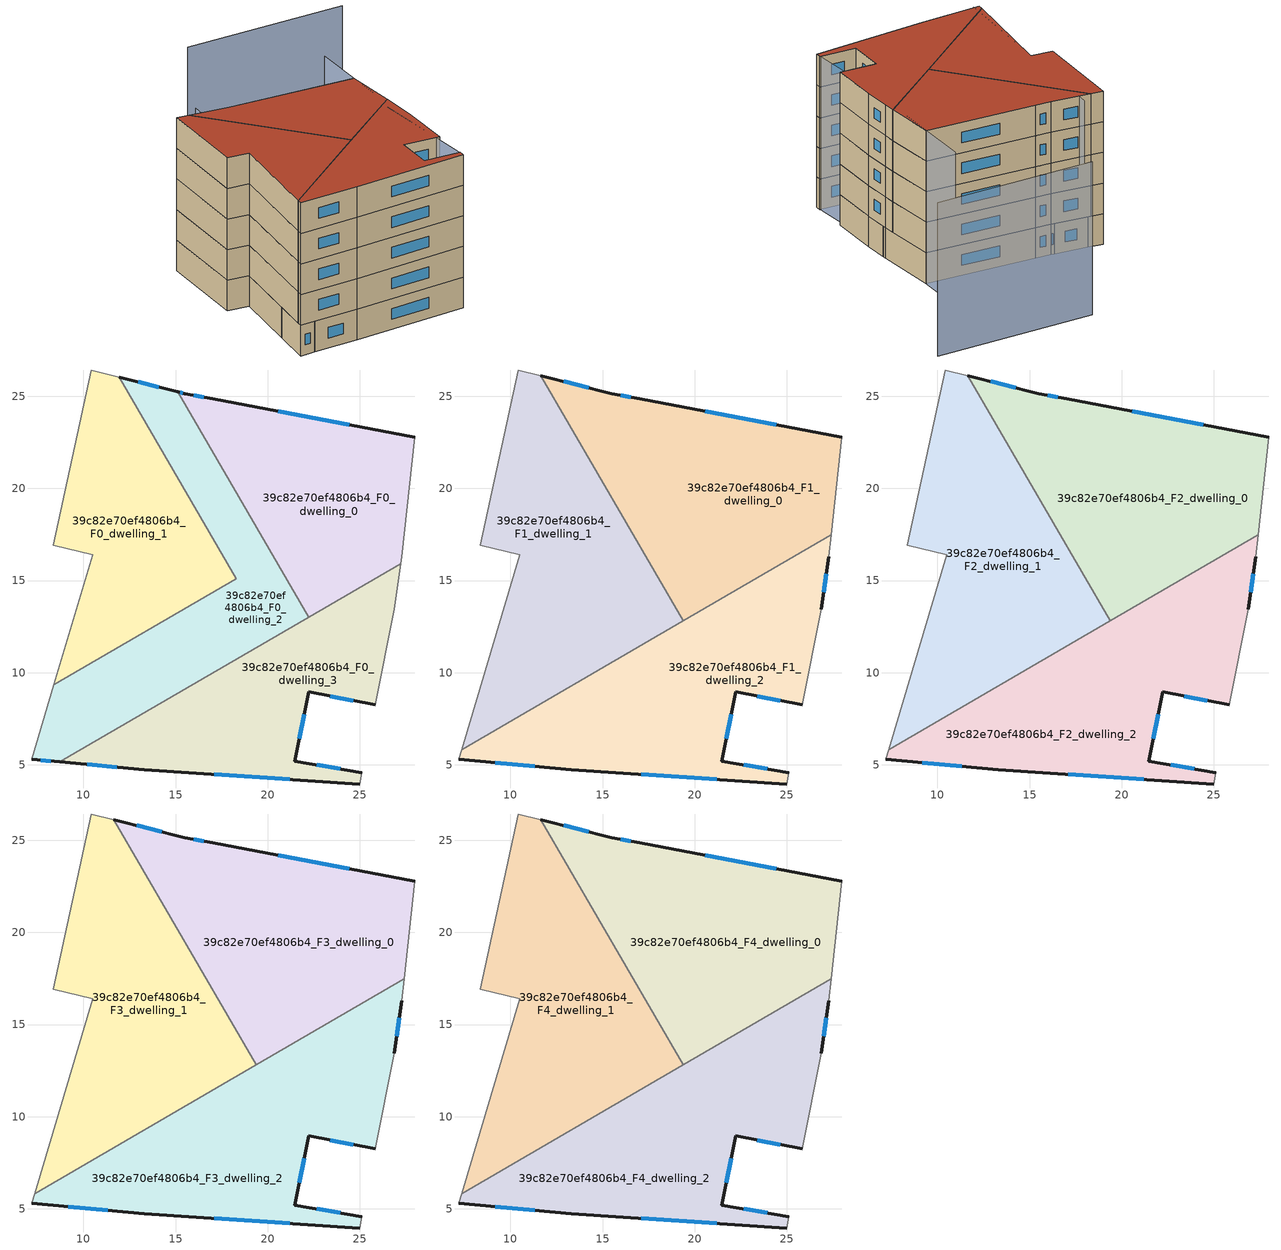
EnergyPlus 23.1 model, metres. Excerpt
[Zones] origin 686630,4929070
39c82e70ef4806b4_F0_dwelling_0
 floor ground (EU_floor_Construction): 27.97,22.76 27.28,16.29 27.22,15.91 22.23,13.01 15.13,25.24 15.51,25.14 17.01,24.86 z0
 wall outside (EU_wall_Construction): 27.97,22.76 17.01,24.86 15.51,25.14 15.13,25.24 z0:3
 wall adiabatic (EU_wall_Construction): 27.22,15.91 27.28,16.29 27.97,22.76 z0:3
 wall to 39c82e70ef4806b4_F0_dwelling_2 (EU_wall_Construction): 15.13,25.24 22.23,13.01 z0:3
 wall to 39c82e70ef4806b4_F0_dwelling_3 (EU_wall_Construction): 22.23,13.01 27.22,15.91 z0:3
 window (EU_Window_Construction): 15.38,25.17 15.25,25.21 / 16.52,24.96 15.99,25.05 / 24.41,23.45 20.57,24.18 z0.98:2.02
39c82e70ef4806b4_F0_dwelling_1
 floor ground (EU_floor_Construction): 11.94,26.04 18.3,15.09 8.4,9.34 10.49,16.4 8.36,16.9 10.44,26.42 z0
 wall adiabatic (EU_wall_Construction): 11.94,26.04 10.44,26.42 8.36,16.9 10.49,16.4 8.4,9.34 z0:3
 wall to 39c82e70ef4806b4_F0_dwelling_2 (EU_wall_Construction): 8.4,9.34 18.3,15.09 11.94,26.04 z0:3
39c82e70ef4806b4_F0_dwelling_2
 floor ground (EU_floor_Construction): 15.13,25.24 22.23,13.01 8.72,5.17 7.19,5.3 8.4,9.34 18.3,15.09 11.94,26.04 z0
 wall outside (EU_wall_Construction): 15.13,25.24 11.94,26.04 / 7.19,5.3 8.72,5.17 z0:3
 wall adiabatic (EU_wall_Construction): 8.4,9.34 7.19,5.3 z0:3
 wall to 39c82e70ef4806b4_F0_dwelling_3 (EU_wall_Construction): 8.72,5.17 22.23,13.01 z0:3
 window (EU_Window_Construction): 14.09,25.5 12.98,25.78 / 7.69,5.26 8.22,5.21 z0.98:2.02
39c82e70ef4806b4_F0_dwelling_3
 floor ground (EU_floor_Construction): 27.22,15.91 26.85,13.44 25.82,8.25 22.21,8.96 21.46,5.2 25.1,4.57 24.98,3.96 13.3,4.75 8.72,5.17 z0
 wall outside (EU_wall_Construction): 25.1,4.57 21.46,5.2 22.21,8.96 25.82,8.25 / 8.72,5.17 13.3,4.75 24.98,3.96 z0:3
 wall adiabatic (EU_wall_Construction): 24.98,3.96 25.1,4.57 / 25.82,8.25 26.85,13.44 27.22,15.91 z0:3
 window (EU_Window_Construction): 21.71,6.43 21.97,7.74 / 23.92,4.78 22.65,5 / 17.1,4.49 21.18,4.22 / 10.21,5.03 11.81,4.88 / 23.39,8.73 24.65,8.48 z0.98:2.02
39c82e70ef4806b4_F1_dwelling_0
 floor to 39c82e70ef4806b4_F0_dwelling_0 (EU_floor_Construction): 27.97,22.76 27.4,17.47 21.59,14.1 15.13,25.24 15.51,25.14 17.01,24.86 z3
 floor to 39c82e70ef4806b4_F0_dwelling_2 (EU_floor_Construction): 15.13,25.24 21.59,14.1 19.36,12.81 18.1,14.98 18.3,15.09 11.94,26.04 z3
 floor to 39c82e70ef4806b4_F0_dwelling_1 (EU_floor_Construction): 11.94,26.04 18.3,15.09 18.1,14.98 11.63,26.12 z3
 wall outside (EU_wall_Construction): 27.97,22.76 17.01,24.86 15.51,25.14 11.63,26.12 z3:6
 wall adiabatic (EU_wall_Construction): 27.4,17.47 27.97,22.76 z3:6
 wall to 39c82e70ef4806b4_F1_dwelling_1 (EU_wall_Construction): 11.63,26.12 19.36,12.81 z3:6
 wall to 39c82e70ef4806b4_F1_dwelling_2 (EU_wall_Construction): 19.36,12.81 27.4,17.47 z3:6
 window (EU_Window_Construction): 14.25,25.46 12.89,25.8 / 16.52,24.96 15.99,25.05 / 24.41,23.45 20.57,24.18 z3.98:5.02
39c82e70ef4806b4_F1_dwelling_1
 floor to 39c82e70ef4806b4_F0_dwelling_1 (EU_floor_Construction): 11.63,26.12 18.1,14.98 8.4,9.34 10.49,16.4 8.36,16.9 10.44,26.42 z3
 floor to 39c82e70ef4806b4_F0_dwelling_2 (EU_floor_Construction): 18.1,14.98 19.36,12.81 7.35,5.83 8.4,9.34 z3
 wall adiabatic (EU_wall_Construction): 11.63,26.12 10.44,26.42 8.36,16.9 10.49,16.4 7.35,5.83 z3:6
 wall to 39c82e70ef4806b4_F1_dwelling_2 (EU_wall_Construction): 7.35,5.83 19.36,12.81 z3:6
39c82e70ef4806b4_F1_dwelling_2
 floor to 39c82e70ef4806b4_F0_dwelling_2 (EU_floor_Construction): 21.59,14.1 22.23,13.01 8.72,5.17 7.19,5.3 7.35,5.83 z3
 floor to 39c82e70ef4806b4_F0_dwelling_3 (EU_floor_Construction): 27.22,15.91 26.85,13.44 25.82,8.25 22.21,8.96 21.46,5.2 25.1,4.57 24.98,3.96 13.3,4.75 8.72,5.17 z3
 floor to 39c82e70ef4806b4_F0_dwelling_0 (EU_floor_Construction): 27.4,17.47 27.28,16.29 27.22,15.91 22.23,13.01 21.59,14.1 z3
 wall outside (EU_wall_Construction): 25.1,4.57 21.46,5.2 22.21,8.96 25.82,8.25 / 7.19,5.3 13.3,4.75 24.98,3.96 / 26.85,13.44 27.28,16.29 z3:6
 wall adiabatic (EU_wall_Construction): 24.98,3.96 25.1,4.57 / 7.35,5.83 7.19,5.3 / 27.28,16.29 27.4,17.47 / 25.82,8.25 26.85,13.44 z3:6
 window (EU_Window_Construction): 23.39,8.73 24.65,8.48 / 21.71,6.43 21.97,7.74 / 23.92,4.78 22.65,5 / 17.1,4.49 21.18,4.22 / 9.18,5.12 11.31,4.93 / 26.99,14.37 27.14,15.37 z3.98:5.02
39c82e70ef4806b4_F2_dwelling_0
 floor to 39c82e70ef4806b4_F1_dwelling_0 (EU_floor_Construction): 27.97,22.76 27.4,17.47 19.36,12.81 11.63,26.12 15.51,25.14 17.01,24.86 z6
 wall outside (EU_wall_Construction): 27.97,22.76 17.01,24.86 15.51,25.14 11.63,26.12 z6:9
 wall adiabatic (EU_wall_Construction): 27.4,17.47 27.97,22.76 z6:9
 wall to 39c82e70ef4806b4_F2_dwelling_1 (EU_wall_Construction): 11.63,26.12 19.36,12.81 z6:9
 wall to 39c82e70ef4806b4_F2_dwelling_2 (EU_wall_Construction): 19.36,12.81 27.4,17.47 z6:9
 window (EU_Window_Construction): 14.25,25.46 12.89,25.8 / 16.52,24.96 15.99,25.05 / 24.41,23.45 20.57,24.18 z6.98:8.02
39c82e70ef4806b4_F2_dwelling_1
 floor to 39c82e70ef4806b4_F1_dwelling_1 (EU_floor_Construction): 11.63,26.12 19.36,12.81 7.35,5.83 10.49,16.4 8.36,16.9 10.44,26.42 z6
 wall adiabatic (EU_wall_Construction): 11.63,26.12 10.44,26.42 8.36,16.9 10.49,16.4 7.35,5.83 z6:9
 wall to 39c82e70ef4806b4_F2_dwelling_2 (EU_wall_Construction): 7.35,5.83 19.36,12.81 z6:9
39c82e70ef4806b4_F2_dwelling_2
 floor to 39c82e70ef4806b4_F1_dwelling_2 (EU_floor_Construction): 27.4,17.47 27.28,16.29 26.85,13.44 25.82,8.25 22.21,8.96 21.46,5.2 25.1,4.57 24.98,3.96 13.3,4.75 7.19,5.3 7.35,5.83 z6
 wall outside (EU_wall_Construction): 25.1,4.57 21.46,5.2 22.21,8.96 25.82,8.25 / 7.19,5.3 13.3,4.75 24.98,3.96 / 26.85,13.44 27.28,16.29 z6:9
 wall adiabatic (EU_wall_Construction): 24.98,3.96 25.1,4.57 / 7.35,5.83 7.19,5.3 / 27.28,16.29 27.4,17.47 / 25.82,8.25 26.85,13.44 z6:9
 window (EU_Window_Construction): 23.39,8.73 24.65,8.48 / 21.71,6.43 21.97,7.74 / 23.92,4.78 22.65,5 / 17.1,4.49 21.18,4.22 / 9.18,5.12 11.31,4.93 / 26.99,14.37 27.14,15.37 z6.98:8.02
39c82e70ef4806b4_F3_dwelling_0
 floor to 39c82e70ef4806b4_F2_dwelling_0 (EU_floor_Construction): 27.97,22.76 27.4,17.47 19.36,12.81 11.63,26.12 15.51,25.14 17.01,24.86 z9
 wall outside (EU_wall_Construction): 27.97,22.76 17.01,24.86 15.51,25.14 11.63,26.12 z9:12
 wall adiabatic (EU_wall_Construction): 27.4,17.47 27.97,22.76 z9:12
 wall to 39c82e70ef4806b4_F3_dwelling_1 (EU_wall_Construction): 11.63,26.12 19.36,12.81 z9:12
 wall to 39c82e70ef4806b4_F3_dwelling_2 (EU_wall_Construction): 19.36,12.81 27.4,17.47 z9:12
 window (EU_Window_Construction): 14.25,25.46 12.89,25.8 / 16.52,24.96 15.99,25.05 / 24.41,23.45 20.57,24.18 z9.98:11.02
39c82e70ef4806b4_F3_dwelling_1
 floor to 39c82e70ef4806b4_F2_dwelling_1 (EU_floor_Construction): 11.63,26.12 19.36,12.81 7.35,5.83 10.49,16.4 8.36,16.9 10.44,26.42 z9
 wall adiabatic (EU_wall_Construction): 11.63,26.12 10.44,26.42 8.36,16.9 10.49,16.4 7.35,5.83 z9:12
 wall to 39c82e70ef4806b4_F3_dwelling_2 (EU_wall_Construction): 7.35,5.83 19.36,12.81 z9:12
39c82e70ef4806b4_F3_dwelling_2
 floor to 39c82e70ef4806b4_F2_dwelling_2 (EU_floor_Construction): 27.4,17.47 27.28,16.29 26.85,13.44 25.82,8.25 22.21,8.96 21.46,5.2 25.1,4.57 24.98,3.96 13.3,4.75 7.19,5.3 7.35,5.83 z9
 wall outside (EU_wall_Construction): 25.1,4.57 21.46,5.2 22.21,8.96 25.82,8.25 / 7.19,5.3 13.3,4.75 24.98,3.96 / 26.85,13.44 27.28,16.29 z9:12
 wall adiabatic (EU_wall_Construction): 24.98,3.96 25.1,4.57 / 7.35,5.83 7.19,5.3 / 27.28,16.29 27.4,17.47 / 25.82,8.25 26.85,13.44 z9:12
 window (EU_Window_Construction): 23.39,8.73 24.65,8.48 / 21.71,6.43 21.97,7.74 / 23.92,4.78 22.65,5 / 17.1,4.49 21.18,4.22 / 9.18,5.12 11.31,4.93 / 26.99,14.37 27.14,15.37 z9.98:11.02
39c82e70ef4806b4_F4_dwelling_0
 floor to 39c82e70ef4806b4_F3_dwelling_0 (EU_floor_Construction): 27.97,22.76 27.4,17.47 19.36,12.81 11.63,26.12 15.51,25.14 17.01,24.86 z12
 wall outside (EU_wall_Construction): 27.97,22.76 17.01,24.86 15.51,25.14 11.63,26.12 z12:15
 wall adiabatic (EU_wall_Construction): 27.4,17.47 27.97,22.76 z12:15
 wall to 39c82e70ef4806b4_F4_dwelling_1 (EU_wall_Construction): 11.63,26.12 19.36,12.81 z12:15
 wall to 39c82e70ef4806b4_F4_dwelling_2 (EU_wall_Construction): 19.36,12.81 27.4,17.47 z12:15
 window (EU_Window_Construction): 14.25,25.46 12.89,25.8 / 16.52,24.96 15.99,25.05 / 24.41,23.45 20.57,24.18 z12.98:14.02
 roof outside (EU_roof_Construction): 27.4,17.47 27.97,22.76 17.01,24.86 15.51,25.14 11.63,26.12 19.36,12.81 z15
39c82e70ef4806b4_F4_dwelling_1
 floor to 39c82e70ef4806b4_F3_dwelling_1 (EU_floor_Construction): 11.63,26.12 19.36,12.81 7.35,5.83 10.49,16.4 8.36,16.9 10.44,26.42 z12
 wall adiabatic (EU_wall_Construction): 11.63,26.12 10.44,26.42 8.36,16.9 10.49,16.4 7.35,5.83 z12:15
 wall to 39c82e70ef4806b4_F4_dwelling_2 (EU_wall_Construction): 7.35,5.83 19.36,12.81 z12:15
 roof outside (EU_roof_Construction): 19.36,12.81 11.63,26.12 10.44,26.42 8.36,16.9 10.49,16.4 7.35,5.83 z15
39c82e70ef4806b4_F4_dwelling_2
 floor to 39c82e70ef4806b4_F3_dwelling_2 (EU_floor_Construction): 27.4,17.47 27.28,16.29 26.85,13.44 25.82,8.25 22.21,8.96 21.46,5.2 25.1,4.57 24.98,3.96 13.3,4.75 7.19,5.3 7.35,5.83 z12
 wall outside (EU_wall_Construction): 25.1,4.57 21.46,5.2 22.21,8.96 25.82,8.25 / 7.19,5.3 13.3,4.75 24.98,3.96 / 26.85,13.44 27.28,16.29 z12:15
 wall adiabatic (EU_wall_Construction): 24.98,3.96 25.1,4.57 / 7.35,5.83 7.19,5.3 / 27.28,16.29 27.4,17.47 / 25.82,8.25 26.85,13.44 z12:15
 window (EU_Window_Construction): 23.39,8.73 24.65,8.48 / 21.71,6.43 21.97,7.74 / 23.92,4.78 22.65,5 / 17.1,4.49 21.18,4.22 / 9.18,5.12 11.31,4.93 / 26.99,14.37 27.14,15.37 z12.98:14.02
 roof outside (EU_roof_Construction): 25.1,4.57 21.46,5.2 22.21,8.96 25.82,8.25 26.85,13.44 27.28,16.29 27.4,17.47 7.35,5.83 7.19,5.3 13.3,4.75 24.98,3.96 z15
shading: 13.04,26.9 7.77,5.17 / 37.11,35.37 20.88,37.37 / 24.98,3.96 26.28,16.07 / 26.73,16.3 28.99,28.04 z0:15
[Building]
EU S2 Campaign: North Axis=0; Terrain=City; Solar Distribution=FullExterior
[Site:Location]
Bologna: Latitude=44.5; Longitude=11.25; Time Zone=1; Elevation=37
[SizingPeriod:WeatherFileDays]
AnnualSizingPeriod: Begin Month=1; Begin Day of Month=1; End Month=12; End Day of Month=31; Day of Week for Start Day=Monday; Use Weather File Daylight Saving Period=No; Use Weather File Rain and Snow Indicators=No
[MATERIAL]
EU_InternalMass_Material: Roughness=MediumRough; Thickness=0.1; Conductivity=1; Density=1800; Specific Heat=900; Thermal Absorptance=0.9; Solar Absorptance=0.7; Visible Absorptance=0.7
[MATERIAL:NOMASS] Roughness=MediumRough; Thermal Absorptance=0.9; Solar Absorptance=0.7; Visible Absorptance=0.7
Name | Thermal Resistance
EU_wall_NoMass | 0.905828
EU_roof_NoMass | 0.37593
EU_floor_NoMass | 0.67114
[WINDOWMATERIAL:SIMPLEGLAZINGSYSTEM]
EU_Window_SimpleGlazing: UFactor=4.52486; Solar Heat Gain Coefficient=0.85; Visible Transmittance=0.85
[CONSTRUCTION]
EU_wall_Construction: EU_wall_NoMass
EU_roof_Construction: EU_roof_NoMass
EU_floor_Construction: EU_floor_NoMass
EU_InternalMass_Construction: EU_InternalMass_Material
EU_Window_Construction: EU_Window_SimpleGlazing
[ZONE] Type=1; Multiplier=1; Ceiling Height=autocalculate; Floor Area=autocalculate; Part of Total Floor Area=Yes
Name | Volume
39c82e70ef4806b4_F0_dwelling_0 | 257.18
39c82e70ef4806b4_F1_dwelling_0; 39c82e70ef4806b4_F2_dwelling_0; 39c82e70ef4806b4_F3_dwelling_0; 39c82e70ef4806b4_F4_dwelling_0 | 342.919
39c82e70ef4806b4_F0_dwelling_1 | 257.152
39c82e70ef4806b4_F1_dwelling_1; 39c82e70ef4806b4_F2_dwelling_1; 39c82e70ef4806b4_F3_dwelling_1; 39c82e70ef4806b4_F4_dwelling_1 | 342.89
39c82e70ef4806b4_F0_dwelling_2 | 257.175
39c82e70ef4806b4_F1_dwelling_2; 39c82e70ef4806b4_F2_dwelling_2; 39c82e70ef4806b4_F3_dwelling_2; 39c82e70ef4806b4_F4_dwelling_2 | 342.91
39c82e70ef4806b4_F0_dwelling_3 | 257.213
[INTERNALMASS] Construction=EU_InternalMass_Construction
Name | Zone or ZoneList | Surface Area
39c82e70ef4806b4_F0_dwelling_0_EU_InternalMass | 39c82e70ef4806b4_F0_dwelling_0 | 85.7265
39c82e70ef4806b4_F0_dwelling_1_EU_InternalMass | 39c82e70ef4806b4_F0_dwelling_1 | 85.718
39c82e70ef4806b4_F0_dwelling_2_EU_InternalMass | 39c82e70ef4806b4_F0_dwelling_2 | 85.7252
39c82e70ef4806b4_F0_dwelling_3_EU_InternalMass | 39c82e70ef4806b4_F0_dwelling_3 | 85.738
39c82e70ef4806b4_F1_dwelling_0_EU_InternalMass | 39c82e70ef4806b4_F1_dwelling_0 | 114.303
39c82e70ef4806b4_F1_dwelling_1_EU_InternalMass | 39c82e70ef4806b4_F1_dwelling_1 | 114.298
39c82e70ef4806b4_F1_dwelling_2_EU_InternalMass | 39c82e70ef4806b4_F1_dwelling_2 | 114.304
39c82e70ef4806b4_F2_dwelling_0_EU_InternalMass | 39c82e70ef4806b4_F2_dwelling_0 | 114.303
39c82e70ef4806b4_F2_dwelling_1_EU_InternalMass | 39c82e70ef4806b4_F2_dwelling_1 | 114.298
39c82e70ef4806b4_F2_dwelling_2_EU_InternalMass | 39c82e70ef4806b4_F2_dwelling_2 | 114.304
39c82e70ef4806b4_F3_dwelling_0_EU_InternalMass | 39c82e70ef4806b4_F3_dwelling_0 | 114.303
39c82e70ef4806b4_F3_dwelling_1_EU_InternalMass | 39c82e70ef4806b4_F3_dwelling_1 | 114.298
39c82e70ef4806b4_F3_dwelling_2_EU_InternalMass | 39c82e70ef4806b4_F3_dwelling_2 | 114.304
39c82e70ef4806b4_F4_dwelling_0_EU_InternalMass | 39c82e70ef4806b4_F4_dwelling_0 | 114.303
39c82e70ef4806b4_F4_dwelling_1_EU_InternalMass | 39c82e70ef4806b4_F4_dwelling_1 | 114.298
39c82e70ef4806b4_F4_dwelling_2_EU_InternalMass | 39c82e70ef4806b4_F4_dwelling_2 | 114.304
[OTHEREQUIPMENT] Fuel Type=Electricity; Design Level Calculation Method=Watts/Area; Power per Zone Floor Area=1; Fraction Latent=0; Fraction Radiant=0; Fraction Lost=0; Carbon Dioxide Generation Rate=0; EndUse Subcategory=EU_Step8_InternalGains
Name | Zone or ZoneList or Space or SpaceList | Schedule
EU_Step8_InternalGain_39c82e70ef4806b4_F0_dwelling_0_f000 | 39c82e70ef4806b4_F0_dwelling_0 | EU_Step8_GainSchedule_39c82e70ef4806b4_F0_dwelling_0_f000
EU_Step8_InternalGain_39c82e70ef4806b4_F0_dwelling_1_f000 | 39c82e70ef4806b4_F0_dwelling_1 | EU_Step8_GainSchedule_39c82e70ef4806b4_F0_dwelling_1_f000
EU_Step8_InternalGain_39c82e70ef4806b4_F0_dwelling_2_f000 | 39c82e70ef4806b4_F0_dwelling_2 | EU_Step8_GainSchedule_39c82e70ef4806b4_F0_dwelling_2_f000
EU_Step8_InternalGain_39c82e70ef4806b4_F0_dwelling_3_f000 | 39c82e70ef4806b4_F0_dwelling_3 | EU_Step8_GainSchedule_39c82e70ef4806b4_F0_dwelling_3_f000
EU_Step8_InternalGain_39c82e70ef4806b4_F1_dwelling_0_f000 | 39c82e70ef4806b4_F1_dwelling_0 | EU_Step8_GainSchedule_39c82e70ef4806b4_F1_dwelling_0_f000
EU_Step8_InternalGain_39c82e70ef4806b4_F1_dwelling_1_f000 | 39c82e70ef4806b4_F1_dwelling_1 | EU_Step8_GainSchedule_39c82e70ef4806b4_F1_dwelling_1_f000
EU_Step8_InternalGain_39c82e70ef4806b4_F1_dwelling_2_f000 | 39c82e70ef4806b4_F1_dwelling_2 | EU_Step8_GainSchedule_39c82e70ef4806b4_F1_dwelling_2_f000
EU_Step8_InternalGain_39c82e70ef4806b4_F2_dwelling_0_f000 | 39c82e70ef4806b4_F2_dwelling_0 | EU_Step8_GainSchedule_39c82e70ef4806b4_F2_dwelling_0_f000
EU_Step8_InternalGain_39c82e70ef4806b4_F2_dwelling_1_f000 | 39c82e70ef4806b4_F2_dwelling_1 | EU_Step8_GainSchedule_39c82e70ef4806b4_F2_dwelling_1_f000
EU_Step8_InternalGain_39c82e70ef4806b4_F2_dwelling_2_f000 | 39c82e70ef4806b4_F2_dwelling_2 | EU_Step8_GainSchedule_39c82e70ef4806b4_F2_dwelling_2_f000
EU_Step8_InternalGain_39c82e70ef4806b4_F3_dwelling_0_f000 | 39c82e70ef4806b4_F3_dwelling_0 | EU_Step8_GainSchedule_39c82e70ef4806b4_F3_dwelling_0_f000
EU_Step8_InternalGain_39c82e70ef4806b4_F3_dwelling_1_f000 | 39c82e70ef4806b4_F3_dwelling_1 | EU_Step8_GainSchedule_39c82e70ef4806b4_F3_dwelling_1_f000
EU_Step8_InternalGain_39c82e70ef4806b4_F3_dwelling_2_f000 | 39c82e70ef4806b4_F3_dwelling_2 | EU_Step8_GainSchedule_39c82e70ef4806b4_F3_dwelling_2_f000
EU_Step8_InternalGain_39c82e70ef4806b4_F4_dwelling_0_f000 | 39c82e70ef4806b4_F4_dwelling_0 | EU_Step8_GainSchedule_39c82e70ef4806b4_F4_dwelling_0_f000
EU_Step8_InternalGain_39c82e70ef4806b4_F4_dwelling_1_f000 | 39c82e70ef4806b4_F4_dwelling_1 | EU_Step8_GainSchedule_39c82e70ef4806b4_F4_dwelling_1_f000
EU_Step8_InternalGain_39c82e70ef4806b4_F4_dwelling_2_f000 | 39c82e70ef4806b4_F4_dwelling_2 | EU_Step8_GainSchedule_39c82e70ef4806b4_F4_dwelling_2_f000
[ZONEVENTILATION:DESIGNFLOWRATE] Schedule=EU_AlwaysOn; Design Flow Rate Calculation Method=AirChanges/Hour; Air Changes per Hour=0.73129; Ventilation Type=Natural; Fan Pressure Rise=0; Fan Total Efficiency=1; Constant Term Coefficient=1; Temperature Term Coefficient=0; Velocity Term Coefficient=0; Velocity Squared Term Coefficient=0; Minimum Indoor Temperature=-100; Maximum Indoor Temperature=100; Delta Temperature=-100; Minimum Outdoor Temperature=-100; Maximum Outdoor Temperature=100; Maximum Wind Speed=40
Name | Zone or ZoneList or Space or SpaceList
EU_ConstantAir_39c82e70ef4806b4_F0_dwelling_0 | 39c82e70ef4806b4_F0_dwelling_0
EU_ConstantAir_39c82e70ef4806b4_F0_dwelling_1 | 39c82e70ef4806b4_F0_dwelling_1
EU_ConstantAir_39c82e70ef4806b4_F0_dwelling_2 | 39c82e70ef4806b4_F0_dwelling_2
EU_ConstantAir_39c82e70ef4806b4_F0_dwelling_3 | 39c82e70ef4806b4_F0_dwelling_3
EU_ConstantAir_39c82e70ef4806b4_F1_dwelling_0 | 39c82e70ef4806b4_F1_dwelling_0
EU_ConstantAir_39c82e70ef4806b4_F1_dwelling_1 | 39c82e70ef4806b4_F1_dwelling_1
EU_ConstantAir_39c82e70ef4806b4_F1_dwelling_2 | 39c82e70ef4806b4_F1_dwelling_2
EU_ConstantAir_39c82e70ef4806b4_F2_dwelling_0 | 39c82e70ef4806b4_F2_dwelling_0
EU_ConstantAir_39c82e70ef4806b4_F2_dwelling_1 | 39c82e70ef4806b4_F2_dwelling_1
EU_ConstantAir_39c82e70ef4806b4_F2_dwelling_2 | 39c82e70ef4806b4_F2_dwelling_2
EU_ConstantAir_39c82e70ef4806b4_F3_dwelling_0 | 39c82e70ef4806b4_F3_dwelling_0
EU_ConstantAir_39c82e70ef4806b4_F3_dwelling_1 | 39c82e70ef4806b4_F3_dwelling_1
EU_ConstantAir_39c82e70ef4806b4_F3_dwelling_2 | 39c82e70ef4806b4_F3_dwelling_2
EU_ConstantAir_39c82e70ef4806b4_F4_dwelling_0 | 39c82e70ef4806b4_F4_dwelling_0
EU_ConstantAir_39c82e70ef4806b4_F4_dwelling_1 | 39c82e70ef4806b4_F4_dwelling_1
EU_ConstantAir_39c82e70ef4806b4_F4_dwelling_2 | 39c82e70ef4806b4_F4_dwelling_2
[HVACTEMPLATE:THERMOSTAT] Constant Heating Setpoint=20; Constant Cooling Setpoint=50
EU_HeatOnly_39c82e70ef4806b4_F0_dwelling_0; EU_HeatOnly_39c82e70ef4806b4_F0_dwelling_1; EU_HeatOnly_39c82e70ef4806b4_F0_dwelling_2; EU_HeatOnly_39c82e70ef4806b4_F0_dwelling_3; EU_HeatOnly_39c82e70ef4806b4_F1_dwelling_0; EU_HeatOnly_39c82e70ef4806b4_F1_dwelling_1; EU_HeatOnly_39c82e70ef4806b4_F1_dwelling_2; EU_HeatOnly_39c82e70ef4806b4_F2_dwelling_0; EU_HeatOnly_39c82e70ef4806b4_F2_dwelling_1; EU_HeatOnly_39c82e70ef4806b4_F2_dwelling_2; EU_HeatOnly_39c82e70ef4806b4_F3_dwelling_0; EU_HeatOnly_39c82e70ef4806b4_F3_dwelling_1; EU_HeatOnly_39c82e70ef4806b4_F3_dwelling_2; EU_HeatOnly_39c82e70ef4806b4_F4_dwelling_0; EU_HeatOnly_39c82e70ef4806b4_F4_dwelling_1; EU_HeatOnly_39c82e70ef4806b4_F4_dwelling_2
[HVACTEMPLATE:ZONE:IDEALLOADSAIRSYSTEM] System Availability Schedule=EU_AlwaysOn; Maximum Heating Supply Air Temperature=50; Minimum Cooling Supply Air Temperature=13; Maximum Heating Supply Air Humidity Ratio=0.0156; Minimum Cooling Supply Air Humidity Ratio=0.0077; Heating Limit=NoLimit; Cooling Limit=NoLimit; Heating Availability Schedule=EU_AlwaysOn; Cooling Availability Schedule=EU_CoolingOff; Dehumidification Control Type=ConstantSensibleHeatRatio; Cooling Sensible Heat Ratio=0.7; Dehumidification Setpoint=60; Humidification Control Type=None; Humidification Setpoint=30; Outdoor Air Method=None; Outdoor Air Flow Rate per Person=0.00944; Outdoor Air Flow Rate per Zone Floor Area=0; Outdoor Air Flow Rate per Zone=0; Demand Controlled Ventilation Type=None; Outdoor Air Economizer Type=NoEconomizer; Heat Recovery Type=None; Sensible Heat Recovery Effectiveness=0.7; Latent Heat Recovery Effectiveness=0.65
Name | Template Thermostat
39c82e70ef4806b4_F0_dwelling_0 | EU_HeatOnly_39c82e70ef4806b4_F0_dwelling_0
39c82e70ef4806b4_F0_dwelling_1 | EU_HeatOnly_39c82e70ef4806b4_F0_dwelling_1
39c82e70ef4806b4_F0_dwelling_2 | EU_HeatOnly_39c82e70ef4806b4_F0_dwelling_2
39c82e70ef4806b4_F0_dwelling_3 | EU_HeatOnly_39c82e70ef4806b4_F0_dwelling_3
39c82e70ef4806b4_F1_dwelling_0 | EU_HeatOnly_39c82e70ef4806b4_F1_dwelling_0
39c82e70ef4806b4_F1_dwelling_1 | EU_HeatOnly_39c82e70ef4806b4_F1_dwelling_1
39c82e70ef4806b4_F1_dwelling_2 | EU_HeatOnly_39c82e70ef4806b4_F1_dwelling_2
39c82e70ef4806b4_F2_dwelling_0 | EU_HeatOnly_39c82e70ef4806b4_F2_dwelling_0
39c82e70ef4806b4_F2_dwelling_1 | EU_HeatOnly_39c82e70ef4806b4_F2_dwelling_1
39c82e70ef4806b4_F2_dwelling_2 | EU_HeatOnly_39c82e70ef4806b4_F2_dwelling_2
39c82e70ef4806b4_F3_dwelling_0 | EU_HeatOnly_39c82e70ef4806b4_F3_dwelling_0
39c82e70ef4806b4_F3_dwelling_1 | EU_HeatOnly_39c82e70ef4806b4_F3_dwelling_1
39c82e70ef4806b4_F3_dwelling_2 | EU_HeatOnly_39c82e70ef4806b4_F3_dwelling_2
39c82e70ef4806b4_F4_dwelling_0 | EU_HeatOnly_39c82e70ef4806b4_F4_dwelling_0
39c82e70ef4806b4_F4_dwelling_1 | EU_HeatOnly_39c82e70ef4806b4_F4_dwelling_1
39c82e70ef4806b4_F4_dwelling_2 | EU_HeatOnly_39c82e70ef4806b4_F4_dwelling_2
[SIZING:ZONE] Zone Cooling Design Supply Air Temperature Input Method=SupplyAirTemperature; Zone Cooling Design Supply Air Temperature=13; Zone Heating Design Supply Air Temperature Input Method=SupplyAirTemperature; Zone Heating Design Supply Air Temperature=50; Zone Cooling Design Supply Air Humidity Ratio=0.008; Zone Heating Design Supply Air Humidity Ratio=0.008; Cooling Design Air Flow Method=DesignDay; Cooling Design Air Flow Rate=0; Cooling Minimum Air Flow per Zone Floor Area=0.000762; Cooling Minimum Air Flow=0; Cooling Minimum Air Flow Fraction=0.2; Heating Design Air Flow Method=DesignDay; Heating Design Air Flow Rate=0; Heating Maximum Air Flow per Zone Floor Area=0.002032; Heating Maximum Air Flow=0.141576; Heating Maximum Air Flow Fraction=0.3; Account for Dedicated Outdoor Air System=No; Dedicated Outdoor Air System Control Strategy=NeutralSupplyAir; Dedicated Outdoor Air Low Setpoint Temperature for Design=autosize; Dedicated Outdoor Air High Setpoint Temperature for Design=autosize; Zone Load Sizing Method=Sensible Load Only No Latent Load; Zone Latent Cooling Design Supply Air Humidity Ratio Input Method=HumidityRatioDifference; Zone Cooling Design Supply Air Humidity Ratio Difference=0.005; Zone Latent Heating Design Supply Air Humidity Ratio Input Method=HumidityRatioDifference; Zone Humidification Design Supply Air Humidity Ratio Difference=0.005
39c82e70ef4806b4_F0_dwelling_0; 39c82e70ef4806b4_F0_dwelling_1; 39c82e70ef4806b4_F0_dwelling_2; 39c82e70ef4806b4_F0_dwelling_3; 39c82e70ef4806b4_F1_dwelling_0; 39c82e70ef4806b4_F1_dwelling_1; 39c82e70ef4806b4_F1_dwelling_2; 39c82e70ef4806b4_F2_dwelling_0; 39c82e70ef4806b4_F2_dwelling_1; 39c82e70ef4806b4_F2_dwelling_2; 39c82e70ef4806b4_F3_dwelling_0; 39c82e70ef4806b4_F3_dwelling_1; 39c82e70ef4806b4_F3_dwelling_2; 39c82e70ef4806b4_F4_dwelling_0; 39c82e70ef4806b4_F4_dwelling_1; 39c82e70ef4806b4_F4_dwelling_2
[SCHEDULE:CONSTANT]
Name | Hourly Value
EU_AlwaysOn | 1
EU_CoolingOff | 0
[SCHEDULE:FILE] Column Number=1; Rows to Skip at Top=0; Number of Hours of Data=8760; Column Separator=Comma; Interpolate to Timestep=No; Minutes per Item=60; Adjust Schedule for Daylight Savings=Yes
Name | File
EU_Step8_GainSchedule_39c82e70ef4806b4_F0_dwelling_0_f000 | ../../schedules/39c82e70ef4806b4/39c82e70ef4806b4_F0_dwelling_0_f000_gain.csv
EU_Step8_GainSchedule_39c82e70ef4806b4_F0_dwelling_1_f000 | ../../schedules/39c82e70ef4806b4/39c82e70ef4806b4_F0_dwelling_1_f000_gain.csv
EU_Step8_GainSchedule_39c82e70ef4806b4_F0_dwelling_2_f000 | ../../schedules/39c82e70ef4806b4/39c82e70ef4806b4_F0_dwelling_2_f000_gain.csv
EU_Step8_GainSchedule_39c82e70ef4806b4_F0_dwelling_3_f000 | ../../schedules/39c82e70ef4806b4/39c82e70ef4806b4_F0_dwelling_3_f000_gain.csv
EU_Step8_GainSchedule_39c82e70ef4806b4_F1_dwelling_0_f000 | ../../schedules/39c82e70ef4806b4/39c82e70ef4806b4_F1_dwelling_0_f000_gain.csv
EU_Step8_GainSchedule_39c82e70ef4806b4_F1_dwelling_1_f000 | ../../schedules/39c82e70ef4806b4/39c82e70ef4806b4_F1_dwelling_1_f000_gain.csv
EU_Step8_GainSchedule_39c82e70ef4806b4_F1_dwelling_2_f000 | ../../schedules/39c82e70ef4806b4/39c82e70ef4806b4_F1_dwelling_2_f000_gain.csv
EU_Step8_GainSchedule_39c82e70ef4806b4_F2_dwelling_0_f000 | ../../schedules/39c82e70ef4806b4/39c82e70ef4806b4_F2_dwelling_0_f000_gain.csv
EU_Step8_GainSchedule_39c82e70ef4806b4_F2_dwelling_1_f000 | ../../schedules/39c82e70ef4806b4/39c82e70ef4806b4_F2_dwelling_1_f000_gain.csv
EU_Step8_GainSchedule_39c82e70ef4806b4_F2_dwelling_2_f000 | ../../schedules/39c82e70ef4806b4/39c82e70ef4806b4_F2_dwelling_2_f000_gain.csv
EU_Step8_GainSchedule_39c82e70ef4806b4_F3_dwelling_0_f000 | ../../schedules/39c82e70ef4806b4/39c82e70ef4806b4_F3_dwelling_0_f000_gain.csv
EU_Step8_GainSchedule_39c82e70ef4806b4_F3_dwelling_1_f000 | ../../schedules/39c82e70ef4806b4/39c82e70ef4806b4_F3_dwelling_1_f000_gain.csv
EU_Step8_GainSchedule_39c82e70ef4806b4_F3_dwelling_2_f000 | ../../schedules/39c82e70ef4806b4/39c82e70ef4806b4_F3_dwelling_2_f000_gain.csv
EU_Step8_GainSchedule_39c82e70ef4806b4_F4_dwelling_0_f000 | ../../schedules/39c82e70ef4806b4/39c82e70ef4806b4_F4_dwelling_0_f000_gain.csv
EU_Step8_GainSchedule_39c82e70ef4806b4_F4_dwelling_1_f000 | ../../schedules/39c82e70ef4806b4/39c82e70ef4806b4_F4_dwelling_1_f000_gain.csv
EU_Step8_GainSchedule_39c82e70ef4806b4_F4_dwelling_2_f000 | ../../schedules/39c82e70ef4806b4/39c82e70ef4806b4_F4_dwelling_2_f000_gain.csv
